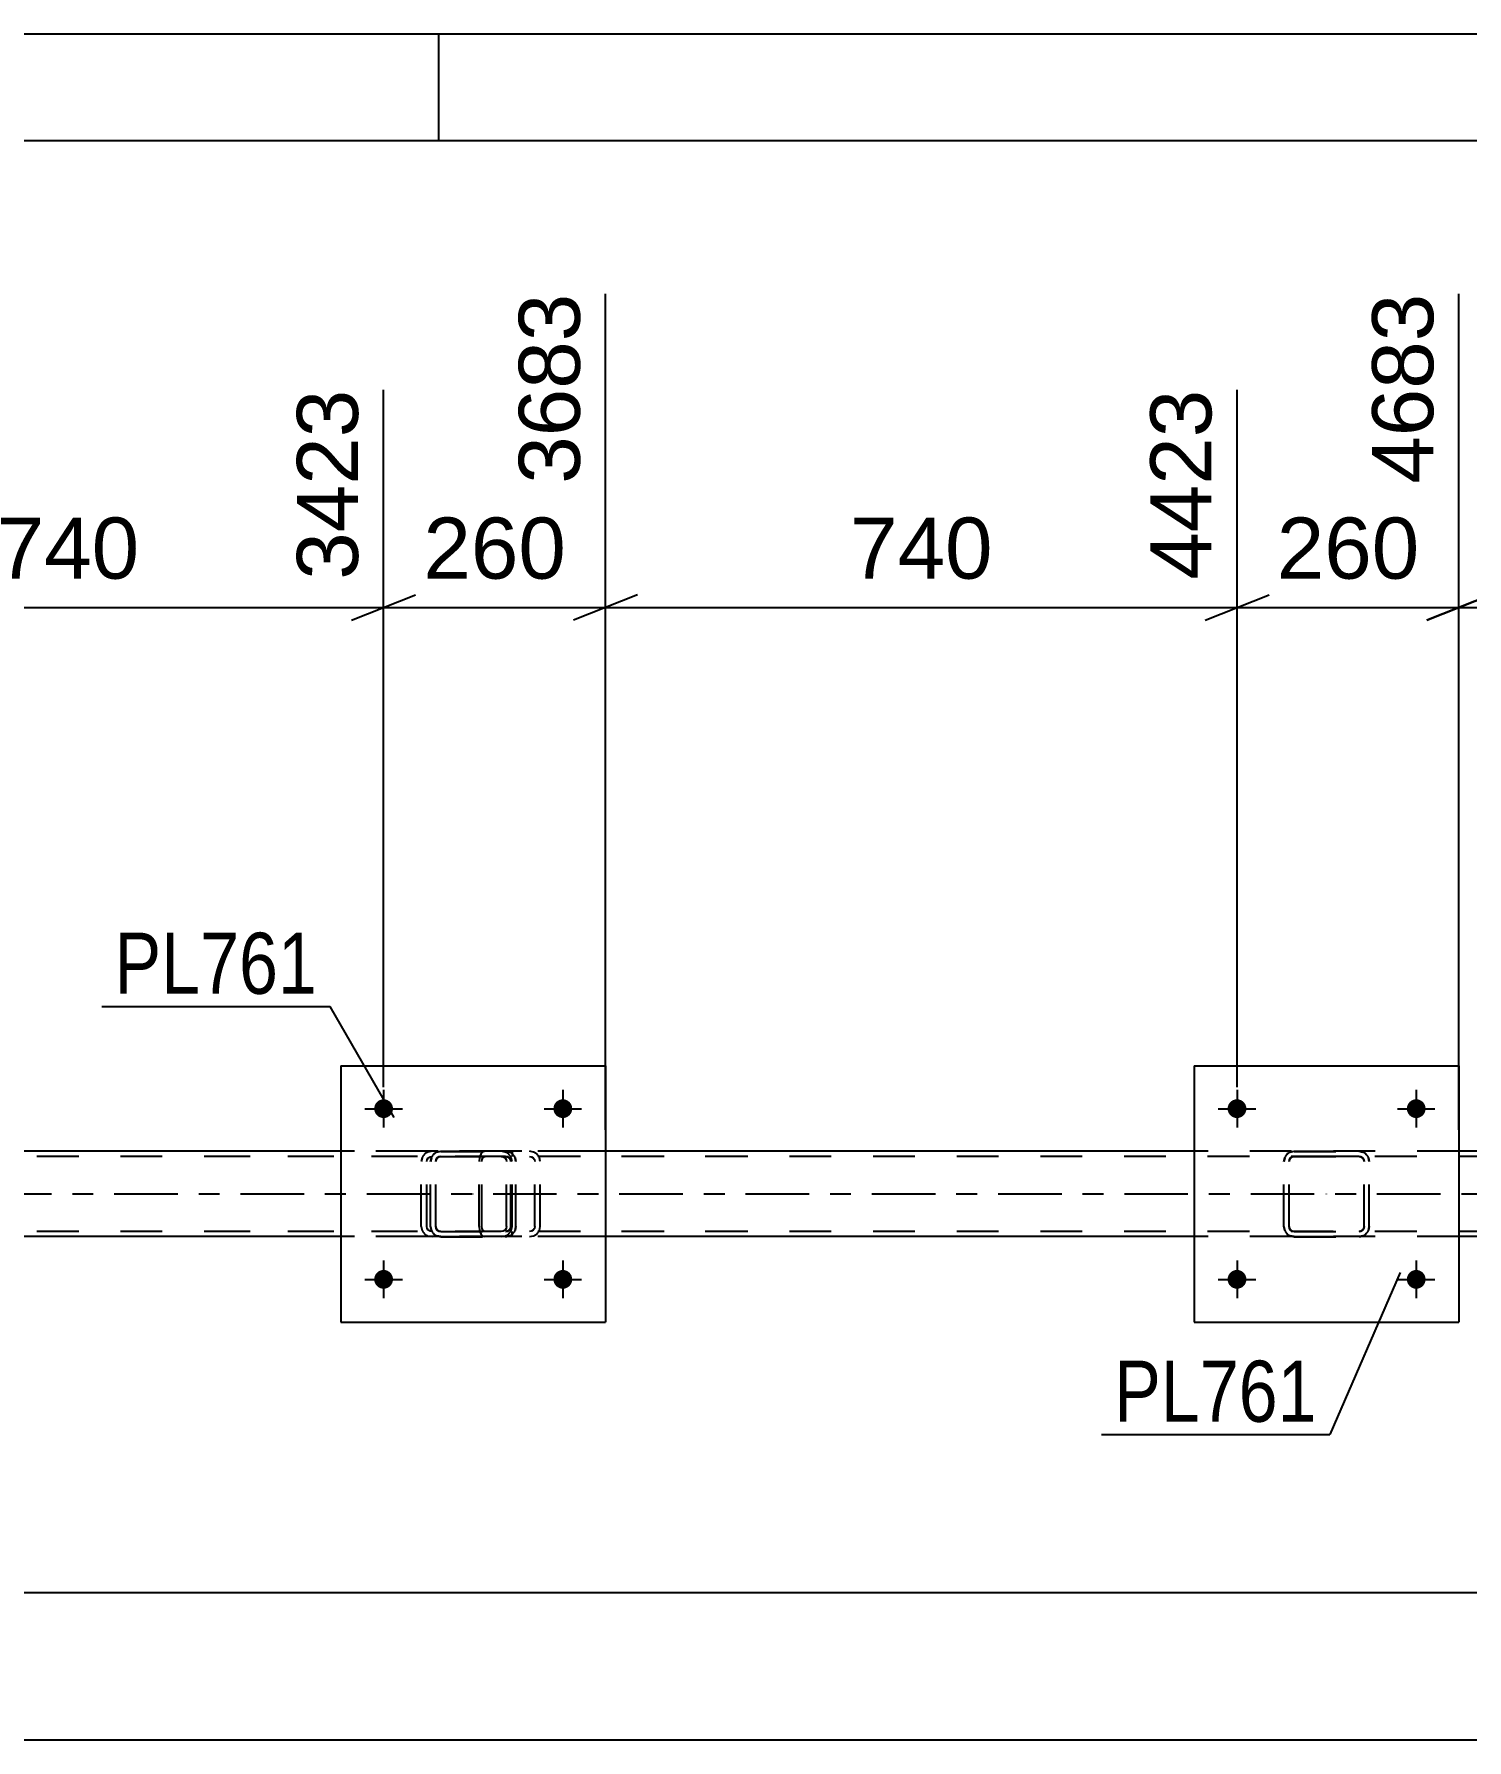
# Model space of a CAD drawing. Header units: millimetres. Extents: x 0 to 841, y 0 to 594.
# Drawn here: x 192 to 259.2, y 514.1 to 594 of the extents above; entities that cross this region are included whole.
import ezdxf

# ---------------------------------------------------------------- set-up
doc = ezdxf.new("R2010")
doc.units = ezdxf.units.MM
doc.linetypes.add('DXK_LINE_DOT2', pattern=[3.9198, 1.9599, -1.9599])
doc.linetypes.add('DXK_LINE_DOT3', pattern=[5.9187, 2.979, -0.9799, 0.9799, -0.9799])
doc.styles.add('Arial', font='ARIAL.TTF', dxfattribs={"height": 0.2})
doc.styles.add('Arial Narrow', font='ARIALN.TTF', dxfattribs={"height": 0.2})

# ---------------------------------------------------------------- blocks, each defined once
blk = doc.blocks.new('Unknown-717034467-1133')
at = {"color": 5, "linetype": 'Continuous'}
for p, q in [((841, 594), (0, 594)), ((211, 589), (211, 594)), ((836, 589), (5, 589))]:
    blk.add_line(p, q, dxfattribs=at)
blk = doc.blocks.new('Part-717034467-5661 - 5637')
at = {"color": 7, "linetype": 'DXK_LINE_DOT2'}
for p, q in [((746.815, 541.398), (71.496, 541.398)), ((218.816, 541.638), (206.416, 541.638)), ((258.816, 541.638), (246.416, 541.638)), ((746.815, 537.878), (71.496, 537.878)), ((218.816, 537.638), (206.416, 537.638)), ((258.816, 537.638), (246.416, 537.638))]:
    blk.add_line(p, q, dxfattribs=at)
at = {"color": 2, "linetype": 'Continuous'}
for p, q in [((206.416, 541.638), (178.817, 541.638)), ((246.416, 541.638), (218.816, 541.638)), ((266.54, 541.638), (258.816, 541.638)), ((206.416, 537.638), (178.817, 537.638)), ((246.416, 537.638), (218.816, 537.638)), ((266.54, 537.638), (258.816, 537.638))]:
    blk.add_line(p, q, dxfattribs=at)
at = {"color": 7, "linetype": 'DXK_LINE_DOT3'}
blk.add_line((71.496, 539.638), (746.815, 539.638), dxfattribs=at)
blk = doc.blocks.new('Part-717034467-5682 - 5637')
at = {"color": 7, "linetype": 'DXK_LINE_DOT2'}
for p, q in [((250.616, 541.158), (250.652, 541.341)), ((250.652, 541.34), (250.616, 541.157)), ((250.856, 541.157), (250.874, 541.249)), ((250.874, 541.249), (250.856, 541.158)), ((250.926, 541.327), (250.874, 541.249)), ((250.874, 541.249), (250.926, 541.326)), ((250.912, 541.601), (251.096, 541.638)), ((251.096, 541.637), (250.912, 541.6)), ((251.004, 541.379), (250.926, 541.327)), ((250.926, 541.326), (251.004, 541.378)), ((251.096, 541.398), (251.004, 541.379)), ((251.004, 541.378), (251.096, 541.397)), ((251.096, 541.637), (251.096, 541.638)), ((251.096, 541.638), (254.136, 541.638)), ((251.096, 541.637), (254.136, 541.637)), ((251.096, 541.397), (251.096, 541.398)), ((254.136, 541.398), (251.096, 541.398)), ((251.096, 541.397), (254.136, 541.397)), ((254.136, 541.637), (254.136, 541.638)), ((254.136, 541.638), (254.319, 541.601)), ((254.319, 541.6), (254.136, 541.637)), ((254.136, 541.397), (254.136, 541.398)), ((254.227, 541.379), (254.136, 541.398)), ((254.136, 541.397), (254.227, 541.378)), ((254.305, 541.327), (254.227, 541.379)), ((254.227, 541.378), (254.305, 541.326)), ((254.357, 541.249), (254.305, 541.327)), ((254.305, 541.326), (254.357, 541.249)), ((254.357, 541.249), (254.376, 541.157)), ((254.376, 541.158), (254.357, 541.249)), ((254.579, 541.341), (254.616, 541.158)), ((254.616, 541.157), (254.579, 541.34)), ((250.616, 538.117), (250.616, 541.158)), ((250.856, 538.117), (250.856, 541.158)), ((254.376, 538.117), (254.376, 541.158)), ((254.616, 538.117), (254.616, 541.158)), ((250.652, 537.934), (250.616, 538.118)), ((250.616, 538.117), (250.652, 537.933)), ((250.856, 538.118), (250.874, 538.026)), ((250.874, 538.025), (250.856, 538.117)), ((254.357, 538.026), (254.376, 538.118)), ((254.376, 538.117), (254.357, 538.025)), ((254.616, 538.118), (254.579, 537.934)), ((254.579, 537.933), (254.616, 538.117)), ((250.874, 538.026), (250.926, 537.948)), ((250.926, 537.947), (250.874, 538.025)), ((251.096, 537.638), (250.912, 537.674)), ((250.912, 537.673), (251.096, 537.637)), ((250.926, 537.948), (251.004, 537.896)), ((251.004, 537.895), (250.926, 537.947)), ((251.004, 537.896), (251.096, 537.878)), ((251.096, 537.877), (251.004, 537.895)), ((251.096, 537.877), (251.096, 537.878)), ((251.096, 537.878), (254.136, 537.878)), ((251.096, 537.877), (254.136, 537.877)), ((251.096, 537.637), (251.096, 537.638)), ((251.096, 537.638), (254.136, 537.638)), ((251.096, 537.637), (254.136, 537.637)), ((254.136, 537.878), (254.227, 537.896)), ((254.227, 537.895), (254.136, 537.877)), ((254.136, 537.877), (254.136, 537.878)), ((254.319, 537.674), (254.136, 537.638)), ((254.136, 537.637), (254.319, 537.673)), ((254.136, 537.637), (254.136, 537.638)), ((254.227, 537.896), (254.305, 537.948)), ((254.305, 537.947), (254.227, 537.895)), ((254.305, 537.948), (254.357, 538.026)), ((254.357, 538.025), (254.305, 537.947))]:
    blk.add_line(p, q, dxfattribs=at)
at = {"color": 7, "linetype": 'DXK_LINE_DOT3'}
blk.add_line((252.616, 539.636), (252.616, 539.638), dxfattribs=at)
at = {"color": 7, "linetype": 'DXK_LINE_DOT2'}
for centre, start, end in [((251.096, 541.158), 112.5, 157.5), ((251.096, 541.157), 112.5, 157.5), ((254.136, 541.158), 22.5, 67.5), ((254.136, 541.157), 22.5, 67.5), ((251.096, 538.118), 202.5, 247.5), ((251.096, 538.117), 202.5, 247.5), ((254.136, 538.118), 292.5, 337.5), ((254.136, 538.117), 292.5, 337.5)]:
    blk.add_arc(centre, 0.48, start, end, dxfattribs=at)
blk = doc.blocks.new('Part-717034467-5687 - 5637')
at = {"color": 2, "linetype": 'Continuous'}
for p, q in [((246.416, 545.637), (246.416, 533.637)), ((246.416, 545.637), (258.816, 545.637)), ((258.816, 545.637), (258.816, 533.637)), ((246.416, 533.637), (258.816, 533.637))]:
    blk.add_line(p, q, dxfattribs=at)
blk = doc.blocks.new('Bolt-717034467-5700 - 5637')
at = {"linetype": 'Continuous'}
for points in [[(248.856, 535.637, -1), (247.976, 535.637, -1)], [(257.256, 535.637, -1), (256.376, 535.637, -1)]]:
    blk.add_hatch(color=1, dxfattribs=at).paths.add_polyline_path(points)
at = {"color": 1, "linetype": 'Continuous'}
for p, q in [((248.416, 536.517), (248.416, 534.757)), ((256.816, 536.517), (256.816, 534.757)), ((247.536, 535.637), (249.296, 535.637)), ((255.936, 535.637), (257.696, 535.637))]:
    blk.add_line(p, q, dxfattribs=at)
blk = doc.blocks.new('Bolt-717034467-5701 - 5637')
at = {"linetype": 'Continuous'}
for points in [[(248.856, 543.637, -1), (247.976, 543.637, -1)], [(257.256, 543.637, -1), (256.376, 543.637, -1)]]:
    blk.add_hatch(color=1, dxfattribs=at).paths.add_polyline_path(points)
at = {"color": 1, "linetype": 'Continuous'}
for p, q in [((248.416, 544.517), (248.416, 542.757)), ((256.816, 544.517), (256.816, 542.757)), ((247.536, 543.637), (249.296, 543.637)), ((255.936, 543.637), (257.696, 543.637))]:
    blk.add_line(p, q, dxfattribs=at)
blk = doc.blocks.new('Bolt-717034467-5702 - 5637')
at = {"linetype": 'Continuous'}
for points in [[(208.856, 535.637, -1), (207.976, 535.637, -1)], [(217.256, 535.637, -1), (216.376, 535.637, -1)]]:
    blk.add_hatch(color=1, dxfattribs=at).paths.add_polyline_path(points)
at = {"color": 1, "linetype": 'Continuous'}
for p, q in [((208.416, 536.517), (208.416, 534.757)), ((216.816, 536.517), (216.816, 534.757)), ((207.536, 535.637), (209.296, 535.637)), ((215.936, 535.637), (217.696, 535.637))]:
    blk.add_line(p, q, dxfattribs=at)
blk = doc.blocks.new('Bolt-717034467-5703 - 5637')
at = {"linetype": 'Continuous'}
for points in [[(208.856, 543.637, -1), (207.976, 543.637, -1)], [(217.256, 543.637, -1), (216.376, 543.637, -1)]]:
    blk.add_hatch(color=1, dxfattribs=at).paths.add_polyline_path(points)
at = {"color": 1, "linetype": 'Continuous'}
for p, q in [((208.416, 544.517), (208.416, 542.757)), ((216.816, 544.517), (216.816, 542.757)), ((207.536, 543.637), (209.296, 543.637)), ((215.936, 543.637), (217.696, 543.637))]:
    blk.add_line(p, q, dxfattribs=at)
blk = doc.blocks.new('Part-717034467-5718 - 5637')
at = {"color": 2, "linetype": 'Continuous'}
for p, q in [((206.416, 545.637), (206.416, 533.637)), ((206.416, 545.637), (218.816, 545.637)), ((218.816, 545.637), (218.816, 533.637)), ((206.416, 533.637), (218.816, 533.637))]:
    blk.add_line(p, q, dxfattribs=at)
blk = doc.blocks.new('Part-717034467-5797 - 5637')
at = {"color": 7, "linetype": 'DXK_LINE_DOT2'}
for p, q in [((210.616, 541.158), (210.653, 541.341)), ((210.653, 541.34), (210.616, 541.157)), ((210.856, 541.157), (210.874, 541.249)), ((210.874, 541.249), (210.856, 541.158)), ((210.926, 541.327), (210.874, 541.249)), ((210.874, 541.249), (210.926, 541.326)), ((210.912, 541.601), (211.096, 541.638)), ((211.096, 541.637), (210.912, 541.6)), ((211.004, 541.379), (210.926, 541.327)), ((210.926, 541.326), (211.004, 541.378)), ((211.096, 541.398), (211.004, 541.379)), ((211.004, 541.378), (211.096, 541.397)), ((211.096, 541.637), (211.096, 541.638)), ((211.096, 541.638), (214.136, 541.638)), ((211.096, 541.637), (214.136, 541.637)), ((211.096, 541.397), (211.096, 541.398)), ((214.136, 541.398), (211.096, 541.398)), ((211.096, 541.397), (214.136, 541.397)), ((214.136, 541.637), (214.136, 541.638)), ((214.136, 541.638), (214.32, 541.601)), ((214.32, 541.6), (214.136, 541.637)), ((214.136, 541.397), (214.136, 541.398)), ((214.228, 541.379), (214.136, 541.398)), ((214.136, 541.397), (214.228, 541.378)), ((214.306, 541.327), (214.228, 541.379)), ((214.228, 541.378), (214.306, 541.326)), ((214.358, 541.249), (214.306, 541.327)), ((214.306, 541.326), (214.358, 541.249)), ((214.358, 541.249), (214.376, 541.157)), ((214.376, 541.158), (214.358, 541.249)), ((214.579, 541.341), (214.616, 541.158)), ((214.616, 541.157), (214.579, 541.34)), ((210.616, 538.117), (210.616, 541.158)), ((210.856, 538.117), (210.856, 541.158)), ((214.376, 538.117), (214.376, 541.158)), ((214.616, 538.117), (214.616, 541.158)), ((210.653, 537.934), (210.616, 538.118)), ((210.616, 538.117), (210.653, 537.933)), ((210.856, 538.118), (210.874, 538.026)), ((210.874, 538.025), (210.856, 538.117)), ((214.358, 538.026), (214.376, 538.118)), ((214.376, 538.117), (214.358, 538.025)), ((214.616, 538.118), (214.579, 537.934)), ((214.579, 537.933), (214.616, 538.117)), ((210.874, 538.026), (210.926, 537.948)), ((210.926, 537.947), (210.874, 538.025)), ((211.096, 537.638), (210.912, 537.674)), ((210.912, 537.673), (211.096, 537.637)), ((210.926, 537.948), (211.004, 537.896)), ((211.004, 537.895), (210.926, 537.947)), ((211.004, 537.896), (211.096, 537.878)), ((211.096, 537.877), (211.004, 537.895)), ((211.096, 537.877), (211.096, 537.878)), ((211.096, 537.878), (214.136, 537.878)), ((211.096, 537.877), (214.136, 537.877)), ((211.096, 537.637), (211.096, 537.638)), ((211.096, 537.638), (214.136, 537.638)), ((211.096, 537.637), (214.136, 537.637)), ((214.136, 537.878), (214.228, 537.896)), ((214.228, 537.895), (214.136, 537.877)), ((214.136, 537.877), (214.136, 537.878)), ((214.32, 537.674), (214.136, 537.638)), ((214.136, 537.637), (214.32, 537.673)), ((214.136, 537.637), (214.136, 537.638)), ((214.228, 537.896), (214.306, 537.948)), ((214.306, 537.947), (214.228, 537.895)), ((214.306, 537.948), (214.358, 538.026)), ((214.358, 538.025), (214.306, 537.947))]:
    blk.add_line(p, q, dxfattribs=at)
at = {"color": 7, "linetype": 'DXK_LINE_DOT3'}
blk.add_line((212.616, 539.636), (212.616, 539.638), dxfattribs=at)
at = {"color": 7, "linetype": 'DXK_LINE_DOT2'}
for centre, start, end in [((211.096, 541.158), 112.5, 157.5), ((211.096, 541.157), 112.5, 157.5), ((214.136, 541.158), 22.5, 67.5), ((214.136, 541.157), 22.5, 67.5), ((211.096, 538.118), 202.5, 247.5), ((211.096, 538.117), 202.5, 247.5), ((214.136, 538.118), 292.5, 337.5), ((214.136, 538.117), 292.5, 337.5)]:
    blk.add_arc(centre, 0.48, start, end, dxfattribs=at)
blk = doc.blocks.new('Part-717034467-5857 - 5637')
at = {"color": 7, "linetype": 'DXK_LINE_DOT2'}
for p, q in [((212.91, 541.341), (212.889, 541.158)), ((212.969, 541.497), (212.91, 541.341)), ((213.057, 541.601), (212.969, 541.497)), ((213.025, 541.158), (213.035, 541.249)), ((213.035, 541.249), (213.064, 541.327)), ((213.16, 541.638), (213.057, 541.601)), ((213.064, 541.327), (213.108, 541.379)), ((213.108, 541.379), (213.16, 541.398)), ((225.442, 541.638), (213.16, 541.638)), ((225.442, 541.398), (213.16, 541.398)), ((214.436, 541.638), (214.436, 541.398)), ((215.444, 541.601), (215.252, 541.638)), ((215.252, 541.398), (215.348, 541.379)), ((215.348, 541.379), (215.429, 541.327)), ((215.429, 541.327), (215.484, 541.249)), ((215.484, 541.249), (215.503, 541.158)), ((215.719, 541.327), (215.716, 541.341)), ((215.754, 541.158), (215.719, 541.327)), ((212.889, 538.118), (212.889, 541.158)), ((213.025, 538.118), (213.025, 541.158)), ((215.503, 538.118), (215.503, 541.158)), ((215.754, 538.118), (215.754, 541.158)), ((212.889, 538.118), (212.91, 537.934)), ((213.035, 538.026), (213.025, 538.118)), ((215.503, 538.118), (215.484, 538.026)), ((215.716, 537.934), (215.754, 538.118)), ((212.91, 537.934), (212.969, 537.778)), ((212.969, 537.778), (213.057, 537.674)), ((213.064, 537.948), (213.035, 538.026)), ((213.057, 537.674), (213.16, 537.638)), ((213.108, 537.896), (213.064, 537.948)), ((213.16, 537.878), (213.108, 537.896)), ((225.442, 537.878), (213.16, 537.878)), ((225.442, 537.638), (213.16, 537.638)), ((214.436, 537.638), (214.436, 537.878)), ((215.348, 537.896), (215.252, 537.878)), ((215.252, 537.638), (215.444, 537.674)), ((215.429, 537.948), (215.348, 537.896)), ((215.484, 538.026), (215.429, 537.948))]:
    blk.add_line(p, q, dxfattribs=at)
for centre, start, end in [((215.266, 541.142), 23.84941, 68.8059), ((215.266, 538.133), 291.1941, 336.15059)]:
    blk.add_arc(centre, 0.492, start, end, dxfattribs=at)
blk = doc.blocks.new('Part-717034467-5867 - 5637')
at = {"color": 7, "linetype": 'DXK_LINE_DOT2'}
for p, q in [((213.926, 541.638), (198.792, 541.638)), ((213.926, 541.398), (198.792, 541.398)), ((210.216, 541.327), (210.18, 541.158)), ((210.219, 541.341), (210.216, 541.327)), ((210.435, 541.158), (210.455, 541.249)), ((210.455, 541.249), (210.51, 541.327)), ((210.69, 541.638), (210.495, 541.601)), ((210.51, 541.327), (210.593, 541.379)), ((210.593, 541.379), (210.69, 541.398)), ((214.121, 541.601), (213.926, 541.638)), ((213.926, 541.398), (214.023, 541.379)), ((214.023, 541.379), (214.106, 541.327)), ((214.106, 541.327), (214.162, 541.249)), ((214.162, 541.249), (214.181, 541.158)), ((214.4, 541.327), (214.398, 541.341)), ((214.436, 541.158), (214.4, 541.327)), ((210.18, 538.118), (210.18, 541.158)), ((210.435, 538.118), (210.435, 541.158)), ((214.181, 538.118), (214.181, 541.158)), ((214.436, 538.118), (214.436, 541.158)), ((210.18, 538.118), (210.219, 537.934)), ((210.455, 538.026), (210.435, 538.118)), ((214.181, 538.118), (214.162, 538.026)), ((214.398, 537.934), (214.436, 538.118)), ((213.926, 537.878), (198.792, 537.878)), ((213.926, 537.638), (198.792, 537.638)), ((210.51, 537.948), (210.455, 538.026)), ((210.495, 537.674), (210.69, 537.638)), ((210.593, 537.896), (210.51, 537.948)), ((210.69, 537.878), (210.593, 537.896)), ((214.023, 537.896), (213.926, 537.878)), ((213.926, 537.638), (214.121, 537.674)), ((214.106, 537.948), (214.023, 537.896)), ((214.162, 538.026), (214.106, 537.948))]:
    blk.add_line(p, q, dxfattribs=at)
for centre, start, end in [((210.671, 541.137), 110.75832, 155.68004), ((213.945, 541.137), 24.31996, 69.24168), ((210.671, 538.138), 204.31996, 249.24168), ((213.945, 538.138), 290.75832, 335.68004)]:
    blk.add_arc(centre, 0.496, start, end, dxfattribs=at)
blk = doc.blocks.new('StraightDimension-717034467-9779 - 5637')
at = {"color": 7, "linetype": 'Continuous'}
blk.add_line((71.496, 520.96), (780.668, 520.96), dxfattribs=at)
blk = doc.blocks.new('StraightDimension-717034467-20752 - 5637')
at = {"color": 7, "linetype": 'Continuous'}
for p, q in [((258.816, 542.638), (258.816, 581.822)), ((248.416, 544.637), (248.416, 577.322)), ((246.916, 566.527), (249.916, 567.727)), ((260.316, 567.727), (257.316, 566.527)), ((248.416, 567.127), (258.816, 567.127))]:
    blk.add_line(p, q, dxfattribs=at)
at = {"color": 0}
blk.add_wipeout([(257.551, 567.877), (257.551, 572.077), (249.68, 572.077), (249.68, 567.877)], dxfattribs=at)
at = {"color": 3, "style": 'Arial'}
blk.add_text('260', height=2.8652, dxfattribs=at).set_placement((250.28, 568.477))
at = {"color": 0, "linetype": 'Continuous'}
blk.add_wipeout([(258.216, 582.422), (254.016, 582.422), (254.016, 572.327), (258.216, 572.327)], dxfattribs=at)
at = {"color": 3, "linetype": 'Continuous', "style": 'Arial'}
blk.add_text('4683', height=2.8652, rotation=90.00021, dxfattribs=at).set_placement((257.616, 572.927))
blk = doc.blocks.new('StraightDimension-717034467-6046 - 5637')
at = {"color": 7, "linetype": 'Continuous'}
blk.add_line((70.856, 514.053), (781.308, 514.053), dxfattribs=at)
blk = doc.blocks.new('StraightDimension-717034467-20751 - 5637')
at = {"color": 7, "linetype": 'Continuous'}
for p, q in [((258.816, 542.638), (258.816, 581.822)), ((267.74, 541.838), (267.74, 581.822)), ((257.316, 566.527), (260.316, 567.727)), ((269.24, 567.727), (266.24, 566.527)), ((258.816, 567.127), (267.74, 567.127))]:
    blk.add_line(p, q, dxfattribs=at)
at = {"color": 0}
blk.add_wipeout([(267.213, 567.877), (267.213, 572.077), (259.342, 572.077), (259.342, 567.877)], dxfattribs=at)
at = {"color": 3, "style": 'Arial'}
blk.add_text('223', height=2.8652, dxfattribs=at).set_placement((259.942, 568.477))
at = {"color": 0, "linetype": 'Continuous'}
blk.add_wipeout([(267.14, 582.422), (262.94, 582.422), (262.94, 572.327), (267.14, 572.327)], dxfattribs=at)
at = {"color": 3, "linetype": 'Continuous', "style": 'Arial'}
blk.add_text('4906', height=2.8652, rotation=90.00021, dxfattribs=at).set_placement((266.54, 572.927))
blk = doc.blocks.new('StraightDimension-717034467-20753 - 5637')
at = {"color": 7, "linetype": 'Continuous'}
for p, q in [((218.816, 542.638), (218.816, 581.822)), ((248.416, 544.637), (248.416, 577.322)), ((220.316, 567.727), (217.316, 566.527)), ((246.916, 566.527), (249.916, 567.727)), ((218.816, 567.127), (248.416, 567.127))]:
    blk.add_line(p, q, dxfattribs=at)
at = {"color": 0}
blk.add_wipeout([(237.551, 567.877), (237.551, 572.077), (229.68, 572.077), (229.68, 567.877)], dxfattribs=at)
at = {"color": 3, "style": 'Arial'}
blk.add_text('740', height=2.8652, dxfattribs=at).set_placement((230.28, 568.477))
at = {"color": 0, "linetype": 'Continuous'}
blk.add_wipeout([(247.816, 577.922), (243.616, 577.922), (243.616, 567.827), (247.816, 567.827)], dxfattribs=at)
at = {"color": 3, "linetype": 'Continuous', "style": 'Arial'}
blk.add_text('4423', height=2.8652, rotation=90.00021, dxfattribs=at).set_placement((247.216, 568.427))
blk = doc.blocks.new('StraightDimension-717034467-20754 - 5637')
at = {"color": 7, "linetype": 'Continuous'}
for p, q in [((218.816, 542.638), (218.816, 581.822)), ((208.416, 544.637), (208.416, 577.322)), ((206.916, 566.527), (209.916, 567.727)), ((220.316, 567.727), (217.316, 566.527)), ((208.416, 567.127), (218.816, 567.127))]:
    blk.add_line(p, q, dxfattribs=at)
at = {"color": 0}
blk.add_wipeout([(217.551, 567.877), (217.551, 572.077), (209.681, 572.077), (209.681, 567.877)], dxfattribs=at)
at = {"color": 3, "style": 'Arial'}
blk.add_text('260', height=2.8652, dxfattribs=at).set_placement((210.281, 568.477))
at = {"color": 0, "linetype": 'Continuous'}
blk.add_wipeout([(218.216, 582.422), (214.016, 582.422), (214.016, 572.327), (218.216, 572.327)], dxfattribs=at)
at = {"color": 3, "linetype": 'Continuous', "style": 'Arial'}
blk.add_text('3683', height=2.8652, rotation=90.00021, dxfattribs=at).set_placement((217.616, 572.927))
blk = doc.blocks.new('StraightDimension-717034467-20755 - 5637')
at = {"color": 7, "linetype": 'Continuous'}
for p, q in [((178.817, 542.638), (178.817, 581.822)), ((208.416, 544.637), (208.416, 577.322)), ((180.317, 567.727), (177.317, 566.527)), ((206.916, 566.527), (209.916, 567.727)), ((178.817, 567.127), (208.416, 567.127))]:
    blk.add_line(p, q, dxfattribs=at)
at = {"color": 0}
blk.add_wipeout([(197.552, 567.877), (197.552, 572.077), (189.681, 572.077), (189.681, 567.877)], dxfattribs=at)
at = {"color": 3, "style": 'Arial'}
blk.add_text('740', height=2.8652, dxfattribs=at).set_placement((190.281, 568.477))
at = {"color": 0, "linetype": 'Continuous'}
blk.add_wipeout([(207.816, 577.922), (203.616, 577.922), (203.616, 567.827), (207.816, 567.827)], dxfattribs=at)
at = {"color": 3, "linetype": 'Continuous', "style": 'Arial'}
blk.add_text('3423', height=2.8652, rotation=90.00021, dxfattribs=at).set_placement((207.216, 568.427))
blk = doc.blocks.new('Mark-717034467-5714 - 5637')
at = {"color": 30, "linetype": 'Continuous'}
for p in [(195.204, 548.421), (208.908, 543.225)]:
    blk.add_line(p, (205.908, 548.421), dxfattribs=at)
at = {"color": 0}
blk.add_wipeout([(205.308, 549.021), (205.308, 552.021), (195.804, 552.021), (195.804, 549.021)], dxfattribs=at)
blk.add_wipeout([(205.308, 549.021), (205.308, 552.021), (195.804, 552.021), (195.804, 549.021)], dxfattribs=at)
at = {"color": 3, "style": 'Arial Narrow'}
blk.add_text('PL761', height=2.8633, dxfattribs=at).set_placement((195.804, 549.021))
blk = doc.blocks.new('Mark-717034467-5683 - 5637')
at = {"color": 30, "linetype": 'Continuous'}
for p in [(256.069, 535.954), (242.06, 528.363)]:
    blk.add_line(p, (252.764, 528.363), dxfattribs=at)
at = {"color": 0}
blk.add_wipeout([(252.164, 528.963), (252.164, 531.963), (242.66, 531.963), (242.66, 528.963)], dxfattribs=at)
blk.add_wipeout([(252.164, 528.963), (252.164, 531.963), (242.66, 531.963), (242.66, 528.963)], dxfattribs=at)
at = {"color": 3, "style": 'Arial Narrow'}
blk.add_text('PL761', height=2.8633, dxfattribs=at).set_placement((242.66, 528.963))

msp = doc.modelspace()

# ---------------------------------------------------------------- block references
for name in ['Unknown-717034467-1133', 'Part-717034467-5718 - 5637', 'Part-717034467-5687 - 5637', 'Bolt-717034467-5703 - 5637', 'Bolt-717034467-5701 - 5637', 'Part-717034467-5661 - 5637', 'Part-717034467-5867 - 5637', 'Part-717034467-5797 - 5637', 'Part-717034467-5857 - 5637', 'Part-717034467-5682 - 5637', 'Bolt-717034467-5702 - 5637', 'Bolt-717034467-5700 - 5637']:
    msp.add_blockref(name, (0, 0))

# ---------------------------------------------------------------- next in the draw order: block references
for name in ['StraightDimension-717034467-20752 - 5637', 'StraightDimension-717034467-9779 - 5637']:
    msp.add_blockref(name, (0, 0))

# ---------------------------------------------------------------- next in the draw order: block references
for name in ['StraightDimension-717034467-20751 - 5637', 'StraightDimension-717034467-20753 - 5637', 'StraightDimension-717034467-6046 - 5637']:
    msp.add_blockref(name, (0, 0))

# ---------------------------------------------------------------- next in the draw order: block references
for name in ['StraightDimension-717034467-20754 - 5637', 'Mark-717034467-5683 - 5637']:
    msp.add_blockref(name, (0, 0))

# ---------------------------------------------------------------- next in the draw order: block references
msp.add_blockref('StraightDimension-717034467-20755 - 5637', (0, 0))

# ---------------------------------------------------------------- next in the draw order: block references
msp.add_blockref('Mark-717034467-5714 - 5637', (0, 0))

doc.saveas('drawing.dxf')
